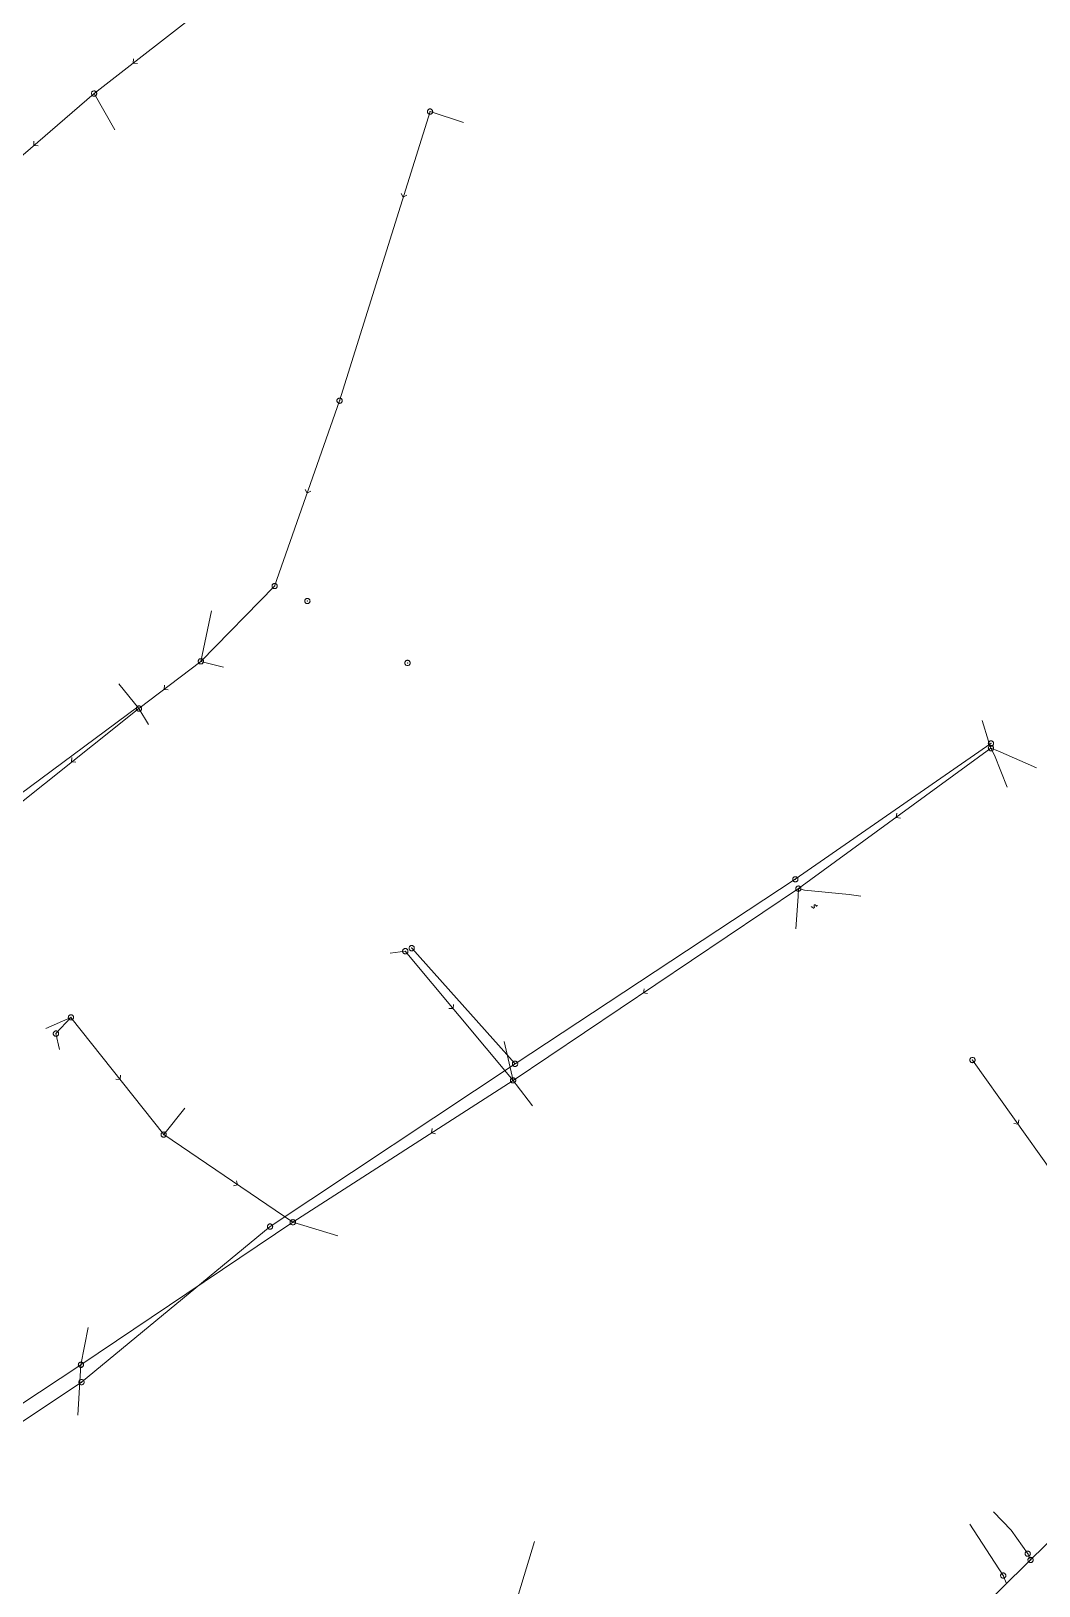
# Model space of a CAD drawing. Header units: metres. Extents: x 25504150 to 25508618, y 6694193 to 6702753.
# Drawn here: x 25505196.5 to 25505372.7, y 6698417.8 to 6698689.5 of the extents above; entities that cross this region are included whole.
import ezdxf

# ---------------------------------------------------------------- set-up
doc = ezdxf.new("R2010")
doc.units = ezdxf.units.M
for name, pattern in [('Sewer_node', [0]), ('Viemariputket', [0]), ('Viemarivarusteet', [0])]:
    doc.linetypes.add(name, pattern=pattern)
for name, color, linetype, lineweight in [('Sewer_node', 7, 'Sewer_node', 0), ('Viemariputket', 7, 'Viemariputket', 0), ('Viemarivarusteet', 7, 'Viemarivarusteet', 0)]:
    doc.layers.add(name, color=color, linetype=linetype, lineweight=lineweight)

msp = doc.modelspace()

# ---------------------------------------------------------------- linework, layer by layer
at = {"layer": 'Sewer_node', "color": 46, "linetype": 'Continuous', "true_color": 0x7f5f00, "flags": 128}
for points in [[(25505214.41, 6698684.67), (25505214.34, 6698683.93), (25505215.08, 6698683.85)], [(25505196.98, 6698670.27), (25505196.95, 6698669.52), (25505197.69, 6698669.48)], [(25505261.16, 6698661.13), (25505261.52, 6698660.48), (25505262.17, 6698660.83)], [(25505244.39, 6698609.43), (25505244.74, 6698608.77), (25505245.4, 6698609.1)], [(25505219.8, 6698575.22), (25505219.72, 6698574.48), (25505220.46, 6698574.39)], [(25505203.63, 6698562.58), (25505203.56, 6698561.83), (25505204.3, 6698561.76)], [(25505347.81, 6698552.86), (25505347.72, 6698552.11), (25505348.45, 6698552.01)], [(25505332.87, 6698536.42), (25505332.88, 6698536.44), (25505332.88, 6698536.45), (25505332.88, 6698536.46), (25505332.89, 6698536.47), (25505332.9, 6698536.48), (25505332.9, 6698536.49), (25505332.91, 6698536.49), (25505332.92, 6698536.5), (25505332.93, 6698536.5), (25505332.94, 6698536.5), (25505332.95, 6698536.51), (25505332.95, 6698536.51), (25505332.96, 6698536.51), (25505332.97, 6698536.51), (25505332.98, 6698536.51), (25505332.99, 6698536.5), (25505333, 6698536.5), (25505333.01, 6698536.5), (25505333.02, 6698536.49), (25505333.03, 6698536.49), (25505333.04, 6698536.48), (25505333.05, 6698536.47), (25505333.06, 6698536.46), (25505333.06, 6698536.45), (25505333.07, 6698536.43)], [(25505333.09, 6698536.42), (25505333.1, 6698536.39), (25505333.11, 6698536.37), (25505333.12, 6698536.36), (25505333.13, 6698536.35), (25505333.14, 6698536.33), (25505333.16, 6698536.32), (25505333.17, 6698536.31), (25505333.19, 6698536.3), (25505333.2, 6698536.29), (25505333.22, 6698536.29), (25505333.23, 6698536.28), (25505333.25, 6698536.28), (25505333.27, 6698536.28), (25505333.28, 6698536.28), (25505333.3, 6698536.28), (25505333.31, 6698536.29), (25505333.33, 6698536.29), (25505333.34, 6698536.3), (25505333.35, 6698536.31), (25505333.36, 6698536.32), (25505333.38, 6698536.33), (25505333.39, 6698536.34), (25505333.39, 6698536.35), (25505333.4, 6698536.37), (25505333.41, 6698536.38), (25505333.41, 6698536.4), (25505333.42, 6698536.42), (25505333.42, 6698536.43), (25505333.42, 6698536.45), (25505333.42, 6698536.47), (25505333.42, 6698536.49), (25505333.42, 6698536.51), (25505333.41, 6698536.52), (25505333.41, 6698536.54), (25505333.4, 6698536.56)], [(25505333.4, 6698536.56), (25505333.39, 6698536.58), (25505333.38, 6698536.59), (25505333.38, 6698536.61), (25505333.37, 6698536.63), (25505333.37, 6698536.65), (25505333.37, 6698536.67), (25505333.37, 6698536.69), (25505333.37, 6698536.7), (25505333.37, 6698536.72), (25505333.37, 6698536.74), (25505333.38, 6698536.75), (25505333.38, 6698536.77), (25505333.39, 6698536.78), (25505333.4, 6698536.8), (25505333.41, 6698536.81), (25505333.42, 6698536.82), (25505333.43, 6698536.83), (25505333.44, 6698536.83), (25505333.45, 6698536.84), (25505333.47, 6698536.84), (25505333.48, 6698536.85), (25505333.5, 6698536.85), (25505333.51, 6698536.85), (25505333.53, 6698536.85), (25505333.54, 6698536.84), (25505333.56, 6698536.84), (25505333.57, 6698536.83), (25505333.59, 6698536.82), (25505333.6, 6698536.81), (25505333.62, 6698536.8), (25505333.63, 6698536.79), (25505333.65, 6698536.78), (25505333.66, 6698536.76), (25505333.67, 6698536.75), (25505333.68, 6698536.73), (25505333.69, 6698536.71)], [(25505333.7, 6698536.7), (25505333.71, 6698536.68), (25505333.71, 6698536.67), (25505333.72, 6698536.67), (25505333.73, 6698536.66), (25505333.74, 6698536.65), (25505333.75, 6698536.64), (25505333.75, 6698536.64), (25505333.76, 6698536.63), (25505333.77, 6698536.63), (25505333.78, 6698536.63), (25505333.79, 6698536.62), (25505333.8, 6698536.62), (25505333.81, 6698536.62), (25505333.82, 6698536.62), (25505333.83, 6698536.63), (25505333.83, 6698536.63), (25505333.84, 6698536.63), (25505333.85, 6698536.64), (25505333.86, 6698536.64), (25505333.86, 6698536.65), (25505333.87, 6698536.66), (25505333.87, 6698536.67), (25505333.88, 6698536.67), (25505333.88, 6698536.68), (25505333.88, 6698536.69), (25505333.88, 6698536.7), (25505333.89, 6698536.71), (25505333.89, 6698536.72), (25505333.89, 6698536.74), (25505333.88, 6698536.76)], [(25505303.64, 6698522.19), (25505303.52, 6698521.45), (25505304.25, 6698521.32)], [(25505269.54, 6698518.75), (25505270.29, 6698518.7), (25505270.35, 6698519.44)], [(25505211.28, 6698506.39), (25505212.03, 6698506.32), (25505212.1, 6698507.06)], [(25505368.31, 6698498.62), (25505369.05, 6698498.51), (25505369.16, 6698499.25)], [(25505266.62, 6698497.73), (25505266.48, 6698497), (25505267.21, 6698496.85)], [(25505231.84, 6698487.73), (25505232.57, 6698487.89), (25505232.42, 6698488.62)]]:
    msp.add_lwpolyline(points, dxfattribs=at)
for points, elevation in [([(25505207.96, 6698678.61), (25505207.95, 6698678.68), (25505207.94, 6698678.75), (25505207.91, 6698678.82), (25505207.87, 6698678.88), (25505207.83, 6698678.94), (25505207.77, 6698678.98), (25505207.71, 6698679.02), (25505207.64, 6698679.05), (25505207.57, 6698679.06), (25505207.5, 6698679.07), (25505207.43, 6698679.06), (25505207.36, 6698679.05), (25505207.29, 6698679.02), (25505207.23, 6698678.98), (25505207.17, 6698678.94), (25505207.13, 6698678.88), (25505207.09, 6698678.82), (25505207.06, 6698678.75), (25505207.05, 6698678.68), (25505207.04, 6698678.61), (25505207.05, 6698678.54), (25505207.06, 6698678.47), (25505207.09, 6698678.4), (25505207.13, 6698678.34), (25505207.17, 6698678.28), (25505207.23, 6698678.24), (25505207.29, 6698678.2), (25505207.36, 6698678.17), (25505207.43, 6698678.16), (25505207.5, 6698678.15), (25505207.57, 6698678.16), (25505207.64, 6698678.17), (25505207.71, 6698678.2), (25505207.77, 6698678.24), (25505207.83, 6698678.28), (25505207.87, 6698678.34), (25505207.91, 6698678.4), (25505207.94, 6698678.47), (25505207.95, 6698678.54)], 43.19), ([(25505266.69, 6698675.46), (25505266.68, 6698675.53), (25505266.67, 6698675.6), (25505266.64, 6698675.67), (25505266.6, 6698675.73), (25505266.56, 6698675.79), (25505266.5, 6698675.83), (25505266.44, 6698675.87), (25505266.37, 6698675.9), (25505266.3, 6698675.91), (25505266.23, 6698675.92), (25505266.16, 6698675.91), (25505266.09, 6698675.9), (25505266.02, 6698675.87), (25505265.96, 6698675.83), (25505265.9, 6698675.79), (25505265.86, 6698675.73), (25505265.82, 6698675.67), (25505265.79, 6698675.6), (25505265.78, 6698675.53), (25505265.77, 6698675.46), (25505265.78, 6698675.39), (25505265.79, 6698675.32), (25505265.82, 6698675.25), (25505265.86, 6698675.19), (25505265.9, 6698675.13), (25505265.96, 6698675.09), (25505266.02, 6698675.05), (25505266.09, 6698675.02), (25505266.16, 6698675.01), (25505266.23, 6698675), (25505266.3, 6698675.01), (25505266.37, 6698675.02), (25505266.44, 6698675.05), (25505266.5, 6698675.09), (25505266.56, 6698675.13), (25505266.6, 6698675.19), (25505266.64, 6698675.25), (25505266.67, 6698675.32), (25505266.68, 6698675.39)], 44.49), ([(25505250.87, 6698624.93), (25505250.86, 6698625), (25505250.85, 6698625.07), (25505250.82, 6698625.14), (25505250.78, 6698625.2), (25505250.74, 6698625.26), (25505250.68, 6698625.3), (25505250.62, 6698625.34), (25505250.55, 6698625.37), (25505250.48, 6698625.38), (25505250.41, 6698625.39), (25505250.34, 6698625.38), (25505250.27, 6698625.37), (25505250.2, 6698625.34), (25505250.14, 6698625.3), (25505250.08, 6698625.26), (25505250.04, 6698625.2), (25505250, 6698625.14), (25505249.97, 6698625.07), (25505249.96, 6698625), (25505249.95, 6698624.93), (25505249.96, 6698624.86), (25505249.97, 6698624.79), (25505250, 6698624.72), (25505250.04, 6698624.66), (25505250.08, 6698624.6), (25505250.14, 6698624.56), (25505250.2, 6698624.52), (25505250.27, 6698624.49), (25505250.34, 6698624.48), (25505250.41, 6698624.47), (25505250.48, 6698624.48), (25505250.55, 6698624.49), (25505250.62, 6698624.52), (25505250.68, 6698624.56), (25505250.74, 6698624.6), (25505250.78, 6698624.66), (25505250.82, 6698624.72), (25505250.85, 6698624.79), (25505250.86, 6698624.86)], 41.67), ([(25505239.52, 6698592.55), (25505239.51, 6698592.62), (25505239.5, 6698592.69), (25505239.47, 6698592.76), (25505239.43, 6698592.82), (25505239.39, 6698592.88), (25505239.33, 6698592.92), (25505239.27, 6698592.96), (25505239.2, 6698592.99), (25505239.13, 6698593), (25505239.06, 6698593.01), (25505238.99, 6698593), (25505238.92, 6698592.99), (25505238.85, 6698592.96), (25505238.79, 6698592.92), (25505238.73, 6698592.88), (25505238.69, 6698592.82), (25505238.65, 6698592.76), (25505238.62, 6698592.69), (25505238.61, 6698592.62), (25505238.6, 6698592.55), (25505238.61, 6698592.48), (25505238.62, 6698592.41), (25505238.65, 6698592.34), (25505238.69, 6698592.28), (25505238.73, 6698592.22), (25505238.79, 6698592.18), (25505238.85, 6698592.14), (25505238.92, 6698592.11), (25505238.99, 6698592.1), (25505239.06, 6698592.09), (25505239.13, 6698592.1), (25505239.2, 6698592.11), (25505239.27, 6698592.14), (25505239.33, 6698592.18), (25505239.39, 6698592.22), (25505239.43, 6698592.28), (25505239.47, 6698592.34), (25505239.5, 6698592.41), (25505239.51, 6698592.48)], 40.81), ([(25505226.62, 6698579.39), (25505226.61, 6698579.46), (25505226.6, 6698579.53), (25505226.57, 6698579.6), (25505226.53, 6698579.66), (25505226.49, 6698579.72), (25505226.43, 6698579.76), (25505226.37, 6698579.8), (25505226.3, 6698579.83), (25505226.23, 6698579.84), (25505226.16, 6698579.85), (25505226.09, 6698579.84), (25505226.02, 6698579.83), (25505225.95, 6698579.8), (25505225.89, 6698579.76), (25505225.83, 6698579.72), (25505225.79, 6698579.66), (25505225.75, 6698579.6), (25505225.72, 6698579.53), (25505225.71, 6698579.46), (25505225.7, 6698579.39), (25505225.71, 6698579.32), (25505225.72, 6698579.25), (25505225.75, 6698579.18), (25505225.79, 6698579.12), (25505225.83, 6698579.06), (25505225.89, 6698579.02), (25505225.95, 6698578.98), (25505226.02, 6698578.95), (25505226.09, 6698578.94), (25505226.16, 6698578.93), (25505226.23, 6698578.94), (25505226.3, 6698578.95), (25505226.37, 6698578.98), (25505226.43, 6698579.02), (25505226.49, 6698579.06), (25505226.53, 6698579.12), (25505226.57, 6698579.18), (25505226.6, 6698579.25), (25505226.61, 6698579.32)], 40.4), ([(25505215.8, 6698571.14), (25505215.79, 6698571.21), (25505215.78, 6698571.28), (25505215.75, 6698571.35), (25505215.71, 6698571.41), (25505215.67, 6698571.47), (25505215.61, 6698571.51), (25505215.55, 6698571.55), (25505215.48, 6698571.58), (25505215.41, 6698571.59), (25505215.34, 6698571.6), (25505215.27, 6698571.59), (25505215.2, 6698571.58), (25505215.13, 6698571.55), (25505215.07, 6698571.51), (25505215.01, 6698571.47), (25505214.97, 6698571.41), (25505214.93, 6698571.35), (25505214.9, 6698571.28), (25505214.89, 6698571.21), (25505214.88, 6698571.14), (25505214.89, 6698571.07), (25505214.9, 6698571), (25505214.93, 6698570.93), (25505214.97, 6698570.87), (25505215.01, 6698570.81), (25505215.07, 6698570.77), (25505215.13, 6698570.73), (25505215.2, 6698570.7), (25505215.27, 6698570.69), (25505215.34, 6698570.68), (25505215.41, 6698570.69), (25505215.48, 6698570.7), (25505215.55, 6698570.73), (25505215.61, 6698570.77), (25505215.67, 6698570.81), (25505215.71, 6698570.87), (25505215.75, 6698570.93), (25505215.78, 6698571), (25505215.79, 6698571.07)], 40.15), ([(25505364.75, 6698564.21), (25505364.74, 6698564.28), (25505364.73, 6698564.35), (25505364.7, 6698564.42), (25505364.66, 6698564.48), (25505364.62, 6698564.54), (25505364.56, 6698564.58), (25505364.5, 6698564.62), (25505364.43, 6698564.65), (25505364.36, 6698564.66), (25505364.29, 6698564.67), (25505364.22, 6698564.66), (25505364.15, 6698564.65), (25505364.08, 6698564.62), (25505364.02, 6698564.58), (25505363.96, 6698564.54), (25505363.92, 6698564.48), (25505363.88, 6698564.42), (25505363.85, 6698564.35), (25505363.84, 6698564.28), (25505363.83, 6698564.21), (25505363.84, 6698564.14), (25505363.85, 6698564.07), (25505363.88, 6698564), (25505363.92, 6698563.94), (25505363.96, 6698563.88), (25505364.02, 6698563.84), (25505364.08, 6698563.8), (25505364.15, 6698563.77), (25505364.22, 6698563.76), (25505364.29, 6698563.75), (25505364.36, 6698563.76), (25505364.43, 6698563.77), (25505364.5, 6698563.8), (25505364.56, 6698563.84), (25505364.62, 6698563.88), (25505364.66, 6698563.94), (25505364.7, 6698564), (25505364.73, 6698564.07), (25505364.74, 6698564.14)], 43.05), ([(25505331.08, 6698539.68), (25505331.07, 6698539.75), (25505331.06, 6698539.82), (25505331.03, 6698539.89), (25505330.99, 6698539.95), (25505330.95, 6698540.01), (25505330.89, 6698540.05), (25505330.83, 6698540.09), (25505330.76, 6698540.12), (25505330.69, 6698540.13), (25505330.62, 6698540.14), (25505330.55, 6698540.13), (25505330.48, 6698540.12), (25505330.41, 6698540.09), (25505330.35, 6698540.05), (25505330.29, 6698540.01), (25505330.25, 6698539.95), (25505330.21, 6698539.89), (25505330.18, 6698539.82), (25505330.17, 6698539.75), (25505330.16, 6698539.68), (25505330.17, 6698539.61), (25505330.18, 6698539.54), (25505330.21, 6698539.47), (25505330.25, 6698539.41), (25505330.29, 6698539.35), (25505330.35, 6698539.31), (25505330.41, 6698539.27), (25505330.48, 6698539.24), (25505330.55, 6698539.23), (25505330.62, 6698539.22), (25505330.69, 6698539.23), (25505330.76, 6698539.24), (25505330.83, 6698539.27), (25505330.89, 6698539.31), (25505330.95, 6698539.35), (25505330.99, 6698539.41), (25505331.03, 6698539.47), (25505331.06, 6698539.54), (25505331.07, 6698539.61)], 41.75), ([(25505262.37, 6698528.74), (25505262.36, 6698528.81), (25505262.35, 6698528.89), (25505262.32, 6698528.95), (25505262.28, 6698529.02), (25505262.23, 6698529.07), (25505262.18, 6698529.12), (25505262.11, 6698529.16), (25505262.05, 6698529.19), (25505261.97, 6698529.2), (25505261.9, 6698529.21), (25505261.83, 6698529.2), (25505261.75, 6698529.19), (25505261.69, 6698529.16), (25505261.62, 6698529.12), (25505261.57, 6698529.07), (25505261.52, 6698529.02), (25505261.48, 6698528.95), (25505261.45, 6698528.89), (25505261.44, 6698528.81), (25505261.43, 6698528.74), (25505261.44, 6698528.67), (25505261.45, 6698528.59), (25505261.48, 6698528.53), (25505261.52, 6698528.46), (25505261.57, 6698528.41), (25505261.62, 6698528.36), (25505261.69, 6698528.32), (25505261.75, 6698528.29), (25505261.83, 6698528.28), (25505261.9, 6698528.27), (25505261.97, 6698528.28), (25505262.05, 6698528.29), (25505262.11, 6698528.32), (25505262.18, 6698528.36), (25505262.23, 6698528.41), (25505262.28, 6698528.46), (25505262.32, 6698528.53), (25505262.35, 6698528.59), (25505262.36, 6698528.67)], 39.79), ([(25505203.91, 6698517.18), (25505203.9, 6698517.25), (25505203.89, 6698517.32), (25505203.86, 6698517.39), (25505203.82, 6698517.45), (25505203.78, 6698517.51), (25505203.72, 6698517.55), (25505203.66, 6698517.59), (25505203.59, 6698517.62), (25505203.52, 6698517.63), (25505203.45, 6698517.64), (25505203.38, 6698517.63), (25505203.31, 6698517.62), (25505203.24, 6698517.59), (25505203.18, 6698517.55), (25505203.12, 6698517.51), (25505203.08, 6698517.45), (25505203.04, 6698517.39), (25505203.01, 6698517.32), (25505203, 6698517.25), (25505202.99, 6698517.18), (25505203, 6698517.11), (25505203.01, 6698517.04), (25505203.04, 6698516.97), (25505203.08, 6698516.91), (25505203.12, 6698516.85), (25505203.18, 6698516.81), (25505203.24, 6698516.77), (25505203.31, 6698516.74), (25505203.38, 6698516.73), (25505203.45, 6698516.72), (25505203.52, 6698516.73), (25505203.59, 6698516.74), (25505203.66, 6698516.77), (25505203.72, 6698516.81), (25505203.78, 6698516.85), (25505203.82, 6698516.91), (25505203.86, 6698516.97), (25505203.89, 6698517.04), (25505203.9, 6698517.11)], 39.89), ([(25505201.3, 6698514.34), (25505201.29, 6698514.41), (25505201.28, 6698514.49), (25505201.25, 6698514.55), (25505201.21, 6698514.62), (25505201.16, 6698514.67), (25505201.11, 6698514.72), (25505201.04, 6698514.76), (25505200.98, 6698514.79), (25505200.9, 6698514.8), (25505200.83, 6698514.81), (25505200.76, 6698514.8), (25505200.68, 6698514.79), (25505200.62, 6698514.76), (25505200.55, 6698514.72), (25505200.5, 6698514.67), (25505200.45, 6698514.62), (25505200.41, 6698514.55), (25505200.38, 6698514.49), (25505200.37, 6698514.41), (25505200.36, 6698514.34), (25505200.37, 6698514.27), (25505200.38, 6698514.19), (25505200.41, 6698514.13), (25505200.45, 6698514.06), (25505200.5, 6698514.01), (25505200.55, 6698513.96), (25505200.62, 6698513.92), (25505200.68, 6698513.89), (25505200.76, 6698513.88), (25505200.83, 6698513.87), (25505200.9, 6698513.88), (25505200.98, 6698513.89), (25505201.04, 6698513.92), (25505201.11, 6698513.96), (25505201.16, 6698514.01), (25505201.21, 6698514.06), (25505201.25, 6698514.13), (25505201.28, 6698514.19), (25505201.29, 6698514.27)], 39.95), ([(25505361.52, 6698509.72), (25505361.51, 6698509.79), (25505361.5, 6698509.86), (25505361.47, 6698509.93), (25505361.43, 6698509.99), (25505361.39, 6698510.05), (25505361.33, 6698510.09), (25505361.27, 6698510.13), (25505361.2, 6698510.16), (25505361.13, 6698510.17), (25505361.06, 6698510.18), (25505360.99, 6698510.17), (25505360.92, 6698510.16), (25505360.85, 6698510.13), (25505360.79, 6698510.09), (25505360.73, 6698510.05), (25505360.69, 6698509.99), (25505360.65, 6698509.93), (25505360.62, 6698509.86), (25505360.61, 6698509.79), (25505360.6, 6698509.72), (25505360.61, 6698509.65), (25505360.62, 6698509.58), (25505360.65, 6698509.51), (25505360.69, 6698509.45), (25505360.73, 6698509.39), (25505360.79, 6698509.35), (25505360.85, 6698509.31), (25505360.92, 6698509.28), (25505360.99, 6698509.27), (25505361.06, 6698509.26), (25505361.13, 6698509.27), (25505361.2, 6698509.28), (25505361.27, 6698509.31), (25505361.33, 6698509.35), (25505361.39, 6698509.39), (25505361.43, 6698509.45), (25505361.47, 6698509.51), (25505361.5, 6698509.58), (25505361.51, 6698509.65)], 41.62), ([(25505281.21, 6698506.17), (25505281.2, 6698506.24), (25505281.19, 6698506.31), (25505281.16, 6698506.38), (25505281.12, 6698506.44), (25505281.08, 6698506.5), (25505281.02, 6698506.54), (25505280.96, 6698506.58), (25505280.89, 6698506.61), (25505280.82, 6698506.62), (25505280.75, 6698506.63), (25505280.68, 6698506.62), (25505280.61, 6698506.61), (25505280.54, 6698506.58), (25505280.48, 6698506.54), (25505280.42, 6698506.5), (25505280.38, 6698506.44), (25505280.34, 6698506.38), (25505280.31, 6698506.31), (25505280.3, 6698506.24), (25505280.29, 6698506.17), (25505280.3, 6698506.1), (25505280.31, 6698506.03), (25505280.34, 6698505.96), (25505280.38, 6698505.9), (25505280.42, 6698505.84), (25505280.48, 6698505.8), (25505280.54, 6698505.76), (25505280.61, 6698505.73), (25505280.68, 6698505.72), (25505280.75, 6698505.71), (25505280.82, 6698505.72), (25505280.89, 6698505.73), (25505280.96, 6698505.76), (25505281.02, 6698505.8), (25505281.08, 6698505.84), (25505281.12, 6698505.9), (25505281.16, 6698505.96), (25505281.19, 6698506.03), (25505281.2, 6698506.1)], 40.03), ([(25505220.12, 6698496.69), (25505220.11, 6698496.76), (25505220.1, 6698496.83), (25505220.07, 6698496.9), (25505220.03, 6698496.96), (25505219.99, 6698497.02), (25505219.93, 6698497.06), (25505219.87, 6698497.1), (25505219.8, 6698497.13), (25505219.73, 6698497.14), (25505219.66, 6698497.15), (25505219.59, 6698497.14), (25505219.52, 6698497.13), (25505219.45, 6698497.1), (25505219.39, 6698497.06), (25505219.33, 6698497.02), (25505219.29, 6698496.96), (25505219.25, 6698496.9), (25505219.22, 6698496.83), (25505219.21, 6698496.76), (25505219.2, 6698496.69), (25505219.21, 6698496.62), (25505219.22, 6698496.55), (25505219.25, 6698496.48), (25505219.29, 6698496.42), (25505219.33, 6698496.36), (25505219.39, 6698496.32), (25505219.45, 6698496.28), (25505219.52, 6698496.25), (25505219.59, 6698496.24), (25505219.66, 6698496.23), (25505219.73, 6698496.24), (25505219.8, 6698496.25), (25505219.87, 6698496.28), (25505219.93, 6698496.32), (25505219.99, 6698496.36), (25505220.03, 6698496.42), (25505220.07, 6698496.48), (25505220.1, 6698496.55), (25505220.11, 6698496.62)], 39.76), ([(25505242.7, 6698481.37), (25505242.69, 6698481.44), (25505242.68, 6698481.51), (25505242.65, 6698481.58), (25505242.61, 6698481.64), (25505242.57, 6698481.7), (25505242.51, 6698481.74), (25505242.45, 6698481.78), (25505242.38, 6698481.81), (25505242.31, 6698481.82), (25505242.24, 6698481.83), (25505242.17, 6698481.82), (25505242.1, 6698481.81), (25505242.03, 6698481.78), (25505241.97, 6698481.74), (25505241.91, 6698481.7), (25505241.87, 6698481.64), (25505241.83, 6698481.58), (25505241.8, 6698481.51), (25505241.79, 6698481.44), (25505241.78, 6698481.37), (25505241.79, 6698481.3), (25505241.8, 6698481.23), (25505241.83, 6698481.16), (25505241.87, 6698481.1), (25505241.91, 6698481.04), (25505241.97, 6698481), (25505242.03, 6698480.96), (25505242.1, 6698480.93), (25505242.17, 6698480.92), (25505242.24, 6698480.91), (25505242.31, 6698480.92), (25505242.38, 6698480.93), (25505242.45, 6698480.96), (25505242.51, 6698481), (25505242.57, 6698481.04), (25505242.61, 6698481.1), (25505242.65, 6698481.16), (25505242.68, 6698481.23), (25505242.69, 6698481.3)], 39.69), ([(25505205.66, 6698456.47), (25505205.65, 6698456.54), (25505205.64, 6698456.61), (25505205.61, 6698456.68), (25505205.57, 6698456.74), (25505205.53, 6698456.8), (25505205.47, 6698456.84), (25505205.41, 6698456.88), (25505205.34, 6698456.91), (25505205.27, 6698456.92), (25505205.2, 6698456.93), (25505205.13, 6698456.92), (25505205.06, 6698456.91), (25505204.99, 6698456.88), (25505204.93, 6698456.84), (25505204.87, 6698456.8), (25505204.83, 6698456.74), (25505204.79, 6698456.68), (25505204.76, 6698456.61), (25505204.75, 6698456.54), (25505204.74, 6698456.47), (25505204.75, 6698456.4), (25505204.76, 6698456.33), (25505204.79, 6698456.26), (25505204.83, 6698456.2), (25505204.87, 6698456.14), (25505204.93, 6698456.1), (25505204.99, 6698456.06), (25505205.06, 6698456.03), (25505205.13, 6698456.02), (25505205.2, 6698456.01), (25505205.27, 6698456.02), (25505205.34, 6698456.03), (25505205.41, 6698456.06), (25505205.47, 6698456.1), (25505205.53, 6698456.14), (25505205.57, 6698456.2), (25505205.61, 6698456.26), (25505205.64, 6698456.33), (25505205.65, 6698456.4)], 39.68), ([(25505371.18, 6698423.46), (25505371.17, 6698423.53), (25505371.16, 6698423.6), (25505371.13, 6698423.67), (25505371.09, 6698423.73), (25505371.05, 6698423.79), (25505370.99, 6698423.83), (25505370.93, 6698423.87), (25505370.86, 6698423.9), (25505370.79, 6698423.91), (25505370.72, 6698423.92), (25505370.65, 6698423.91), (25505370.58, 6698423.9), (25505370.51, 6698423.87), (25505370.45, 6698423.83), (25505370.39, 6698423.79), (25505370.35, 6698423.73), (25505370.31, 6698423.67), (25505370.28, 6698423.6), (25505370.27, 6698423.53), (25505370.26, 6698423.46), (25505370.27, 6698423.39), (25505370.28, 6698423.32), (25505370.31, 6698423.25), (25505370.35, 6698423.19), (25505370.39, 6698423.13), (25505370.45, 6698423.09), (25505370.51, 6698423.05), (25505370.58, 6698423.02), (25505370.65, 6698423.01), (25505370.72, 6698423), (25505370.79, 6698423.01), (25505370.86, 6698423.02), (25505370.93, 6698423.05), (25505370.99, 6698423.09), (25505371.05, 6698423.13), (25505371.09, 6698423.19), (25505371.13, 6698423.25), (25505371.16, 6698423.32), (25505371.17, 6698423.39)], 39.47), ([(25505371.67, 6698422.37), (25505371.66, 6698422.44), (25505371.65, 6698422.51), (25505371.62, 6698422.58), (25505371.58, 6698422.64), (25505371.54, 6698422.7), (25505371.48, 6698422.74), (25505371.42, 6698422.78), (25505371.35, 6698422.81), (25505371.28, 6698422.82), (25505371.21, 6698422.83), (25505371.14, 6698422.82), (25505371.07, 6698422.81), (25505371, 6698422.78), (25505370.94, 6698422.74), (25505370.88, 6698422.7), (25505370.84, 6698422.64), (25505370.8, 6698422.58), (25505370.77, 6698422.51), (25505370.76, 6698422.44), (25505370.75, 6698422.37), (25505370.76, 6698422.3), (25505370.77, 6698422.23), (25505370.8, 6698422.16), (25505370.84, 6698422.1), (25505370.88, 6698422.04), (25505370.94, 6698422), (25505371, 6698421.96), (25505371.07, 6698421.93), (25505371.14, 6698421.92), (25505371.21, 6698421.91), (25505371.28, 6698421.92), (25505371.35, 6698421.93), (25505371.42, 6698421.96), (25505371.48, 6698422), (25505371.54, 6698422.04), (25505371.58, 6698422.1), (25505371.62, 6698422.16), (25505371.65, 6698422.23), (25505371.66, 6698422.3)], 37.7)]:
    msp.add_lwpolyline(points, close=True, dxfattribs=dict(at, elevation=elevation))
for points in [[(25505245.25, 6698589.93), (25505245.24, 6698590), (25505245.23, 6698590.07), (25505245.2, 6698590.14), (25505245.16, 6698590.2), (25505245.12, 6698590.26), (25505245.06, 6698590.3), (25505245, 6698590.34), (25505244.93, 6698590.37), (25505244.86, 6698590.38), (25505244.79, 6698590.39), (25505244.72, 6698590.38), (25505244.65, 6698590.37), (25505244.58, 6698590.34), (25505244.52, 6698590.3), (25505244.46, 6698590.26), (25505244.42, 6698590.2), (25505244.38, 6698590.14), (25505244.35, 6698590.07), (25505244.34, 6698590), (25505244.33, 6698589.93), (25505244.34, 6698589.86), (25505244.35, 6698589.79), (25505244.38, 6698589.72), (25505244.42, 6698589.66), (25505244.46, 6698589.6), (25505244.52, 6698589.56), (25505244.58, 6698589.52), (25505244.65, 6698589.49), (25505244.72, 6698589.48), (25505244.79, 6698589.47), (25505244.86, 6698589.48), (25505244.93, 6698589.49), (25505245, 6698589.52), (25505245.06, 6698589.56), (25505245.12, 6698589.6), (25505245.16, 6698589.66), (25505245.2, 6698589.72), (25505245.23, 6698589.79), (25505245.24, 6698589.86)], [(25505262.75, 6698579.12), (25505262.74, 6698579.19), (25505262.73, 6698579.26), (25505262.7, 6698579.33), (25505262.66, 6698579.39), (25505262.62, 6698579.45), (25505262.56, 6698579.49), (25505262.5, 6698579.53), (25505262.43, 6698579.56), (25505262.36, 6698579.57), (25505262.29, 6698579.58), (25505262.22, 6698579.57), (25505262.15, 6698579.56), (25505262.08, 6698579.53), (25505262.02, 6698579.49), (25505261.96, 6698579.45), (25505261.92, 6698579.39), (25505261.88, 6698579.33), (25505261.85, 6698579.26), (25505261.84, 6698579.19), (25505261.83, 6698579.12), (25505261.84, 6698579.05), (25505261.85, 6698578.98), (25505261.88, 6698578.91), (25505261.92, 6698578.85), (25505261.96, 6698578.79), (25505262.02, 6698578.75), (25505262.08, 6698578.71), (25505262.15, 6698578.68), (25505262.22, 6698578.67), (25505262.29, 6698578.66), (25505262.36, 6698578.67), (25505262.43, 6698578.68), (25505262.5, 6698578.71), (25505262.56, 6698578.75), (25505262.62, 6698578.79), (25505262.66, 6698578.85), (25505262.7, 6698578.91), (25505262.73, 6698578.98), (25505262.74, 6698579.05)], [(25505366.89, 6698419.64), (25505366.88, 6698419.71), (25505366.87, 6698419.78), (25505366.84, 6698419.85), (25505366.8, 6698419.91), (25505366.76, 6698419.97), (25505366.7, 6698420.01), (25505366.64, 6698420.05), (25505366.57, 6698420.08), (25505366.5, 6698420.09), (25505366.43, 6698420.1), (25505366.36, 6698420.09), (25505366.29, 6698420.08), (25505366.22, 6698420.05), (25505366.16, 6698420.01), (25505366.1, 6698419.97), (25505366.06, 6698419.91), (25505366.02, 6698419.85), (25505365.99, 6698419.78), (25505365.98, 6698419.71), (25505365.97, 6698419.64), (25505365.98, 6698419.57), (25505365.99, 6698419.5), (25505366.02, 6698419.43), (25505366.06, 6698419.37), (25505366.1, 6698419.31), (25505366.16, 6698419.27), (25505366.22, 6698419.23), (25505366.29, 6698419.2), (25505366.36, 6698419.19), (25505366.43, 6698419.18), (25505366.5, 6698419.19), (25505366.57, 6698419.2), (25505366.64, 6698419.23), (25505366.7, 6698419.27), (25505366.76, 6698419.31), (25505366.8, 6698419.37), (25505366.84, 6698419.43), (25505366.87, 6698419.5), (25505366.88, 6698419.57)]]:
    msp.add_lwpolyline(points, close=True, dxfattribs=at)
at = {"layer": 'Sewer_node', "color": 252, "linetype": 'Continuous', "lineweight": 9, "true_color": 0x848484, "flags": 128}
for points, elevation in [([(25505364.75, 6698565.04), (25505364.74, 6698565.11), (25505364.73, 6698565.18), (25505364.7, 6698565.25), (25505364.66, 6698565.31), (25505364.62, 6698565.37), (25505364.56, 6698565.41), (25505364.5, 6698565.45), (25505364.43, 6698565.48), (25505364.36, 6698565.49), (25505364.29, 6698565.5), (25505364.22, 6698565.49), (25505364.15, 6698565.48), (25505364.08, 6698565.45), (25505364.02, 6698565.41), (25505363.96, 6698565.37), (25505363.92, 6698565.31), (25505363.88, 6698565.25), (25505363.85, 6698565.18), (25505363.84, 6698565.11), (25505363.83, 6698565.04), (25505363.84, 6698564.97), (25505363.85, 6698564.9), (25505363.88, 6698564.83), (25505363.92, 6698564.77), (25505363.96, 6698564.71), (25505364.02, 6698564.67), (25505364.08, 6698564.63), (25505364.15, 6698564.6), (25505364.22, 6698564.59), (25505364.29, 6698564.58), (25505364.36, 6698564.59), (25505364.43, 6698564.6), (25505364.5, 6698564.63), (25505364.56, 6698564.67), (25505364.62, 6698564.71), (25505364.66, 6698564.77), (25505364.7, 6698564.83), (25505364.73, 6698564.9), (25505364.74, 6698564.97)], 42.66), ([(25505330.55, 6698541.3), (25505330.54, 6698541.37), (25505330.53, 6698541.44), (25505330.5, 6698541.51), (25505330.46, 6698541.57), (25505330.42, 6698541.63), (25505330.36, 6698541.67), (25505330.3, 6698541.71), (25505330.23, 6698541.74), (25505330.16, 6698541.75), (25505330.09, 6698541.76), (25505330.02, 6698541.75), (25505329.95, 6698541.74), (25505329.88, 6698541.71), (25505329.82, 6698541.67), (25505329.76, 6698541.63), (25505329.72, 6698541.57), (25505329.68, 6698541.51), (25505329.65, 6698541.44), (25505329.64, 6698541.37), (25505329.63, 6698541.3), (25505329.64, 6698541.23), (25505329.65, 6698541.16), (25505329.68, 6698541.09), (25505329.72, 6698541.03), (25505329.76, 6698540.97), (25505329.82, 6698540.93), (25505329.88, 6698540.89), (25505329.95, 6698540.86), (25505330.02, 6698540.85), (25505330.09, 6698540.84), (25505330.16, 6698540.85), (25505330.23, 6698540.86), (25505330.3, 6698540.89), (25505330.36, 6698540.93), (25505330.42, 6698540.97), (25505330.46, 6698541.03), (25505330.5, 6698541.09), (25505330.53, 6698541.16), (25505330.54, 6698541.23)], 41.77), ([(25505263.48, 6698529.27), (25505263.47, 6698529.34), (25505263.46, 6698529.41), (25505263.43, 6698529.48), (25505263.39, 6698529.54), (25505263.35, 6698529.6), (25505263.29, 6698529.64), (25505263.23, 6698529.68), (25505263.16, 6698529.71), (25505263.09, 6698529.72), (25505263.02, 6698529.73), (25505262.95, 6698529.72), (25505262.88, 6698529.71), (25505262.81, 6698529.68), (25505262.75, 6698529.64), (25505262.69, 6698529.6), (25505262.65, 6698529.54), (25505262.61, 6698529.48), (25505262.58, 6698529.41), (25505262.57, 6698529.34), (25505262.56, 6698529.27), (25505262.57, 6698529.2), (25505262.58, 6698529.13), (25505262.61, 6698529.06), (25505262.65, 6698529), (25505262.69, 6698528.94), (25505262.75, 6698528.9), (25505262.81, 6698528.86), (25505262.88, 6698528.83), (25505262.95, 6698528.82), (25505263.02, 6698528.81), (25505263.09, 6698528.82), (25505263.16, 6698528.83), (25505263.23, 6698528.86), (25505263.29, 6698528.9), (25505263.35, 6698528.94), (25505263.39, 6698529), (25505263.43, 6698529.06), (25505263.46, 6698529.13), (25505263.47, 6698529.2)], 39.84), ([(25505281.56, 6698509.06), (25505281.55, 6698509.13), (25505281.54, 6698509.21), (25505281.51, 6698509.27), (25505281.47, 6698509.34), (25505281.42, 6698509.39), (25505281.37, 6698509.44), (25505281.3, 6698509.48), (25505281.24, 6698509.51), (25505281.16, 6698509.52), (25505281.09, 6698509.53), (25505281.02, 6698509.52), (25505280.94, 6698509.51), (25505280.88, 6698509.48), (25505280.81, 6698509.44), (25505280.76, 6698509.39), (25505280.71, 6698509.34), (25505280.67, 6698509.27), (25505280.64, 6698509.21), (25505280.63, 6698509.13), (25505280.62, 6698509.06), (25505280.63, 6698508.99), (25505280.64, 6698508.91), (25505280.67, 6698508.85), (25505280.71, 6698508.78), (25505280.76, 6698508.73), (25505280.81, 6698508.68), (25505280.88, 6698508.64), (25505280.94, 6698508.61), (25505281.02, 6698508.6), (25505281.09, 6698508.59), (25505281.16, 6698508.6), (25505281.24, 6698508.61), (25505281.3, 6698508.64), (25505281.37, 6698508.68), (25505281.42, 6698508.73), (25505281.47, 6698508.78), (25505281.51, 6698508.85), (25505281.54, 6698508.91), (25505281.55, 6698508.99)], 39.95), ([(25505238.72, 6698480.62), (25505238.71, 6698480.69), (25505238.7, 6698480.76), (25505238.67, 6698480.83), (25505238.63, 6698480.89), (25505238.59, 6698480.95), (25505238.53, 6698480.99), (25505238.47, 6698481.03), (25505238.4, 6698481.06), (25505238.33, 6698481.07), (25505238.26, 6698481.08), (25505238.19, 6698481.07), (25505238.12, 6698481.06), (25505238.05, 6698481.03), (25505237.99, 6698480.99), (25505237.93, 6698480.95), (25505237.89, 6698480.89), (25505237.85, 6698480.83), (25505237.82, 6698480.76), (25505237.81, 6698480.69), (25505237.8, 6698480.62), (25505237.81, 6698480.55), (25505237.82, 6698480.48), (25505237.85, 6698480.41), (25505237.89, 6698480.35), (25505237.93, 6698480.29), (25505237.99, 6698480.25), (25505238.05, 6698480.21), (25505238.12, 6698480.18), (25505238.19, 6698480.17), (25505238.26, 6698480.16), (25505238.33, 6698480.17), (25505238.4, 6698480.18), (25505238.47, 6698480.21), (25505238.53, 6698480.25), (25505238.59, 6698480.29), (25505238.63, 6698480.35), (25505238.67, 6698480.41), (25505238.7, 6698480.48), (25505238.71, 6698480.55)], 39.95), ([(25505205.76, 6698453.43), (25505205.75, 6698453.5), (25505205.74, 6698453.57), (25505205.71, 6698453.64), (25505205.67, 6698453.7), (25505205.63, 6698453.76), (25505205.57, 6698453.8), (25505205.51, 6698453.84), (25505205.44, 6698453.87), (25505205.37, 6698453.88), (25505205.3, 6698453.89), (25505205.23, 6698453.88), (25505205.16, 6698453.87), (25505205.09, 6698453.84), (25505205.03, 6698453.8), (25505204.97, 6698453.76), (25505204.93, 6698453.7), (25505204.89, 6698453.64), (25505204.86, 6698453.57), (25505204.85, 6698453.5), (25505204.84, 6698453.43), (25505204.85, 6698453.36), (25505204.86, 6698453.29), (25505204.89, 6698453.22), (25505204.93, 6698453.16), (25505204.97, 6698453.1), (25505205.03, 6698453.06), (25505205.09, 6698453.02), (25505205.16, 6698452.99), (25505205.23, 6698452.98), (25505205.3, 6698452.97), (25505205.37, 6698452.98), (25505205.44, 6698452.99), (25505205.51, 6698453.02), (25505205.57, 6698453.06), (25505205.63, 6698453.1), (25505205.67, 6698453.16), (25505205.71, 6698453.22), (25505205.74, 6698453.29), (25505205.75, 6698453.36)], 39.72)]:
    msp.add_lwpolyline(points, close=True, dxfattribs=dict(at, elevation=elevation))
at = {"layer": 'Viemariputket', "color": 1, "linetype": 'Continuous', "lineweight": 15}
for p, q in [((25505207.5, 6698678.61), (25505227.65, 6698694.26)), ((25505191.25, 6698664.6, 40.15), (25505207.5, 6698678.61, 40.95)), ((25505207.5, 6698678.61, 41.2), (25505211.13, 6698672.28, 41.27)), ((25505266.23, 6698675.46), (25505250.41, 6698624.93)), ((25505266.23, 6698675.46), (25505272.08, 6698673.54)), ((25505239.06, 6698592.55), (25505250.41, 6698624.93)), ((25505239.06, 6698592.55, 38.76), (25505226.16, 6698579.39, 38.74)), ((25505226.16, 6698579.39, 38.79), (25505228.04, 6698588.19)), ((25505226.16, 6698579.39, 38.7), (25505215.34, 6698571.14, 38.56)), ((25505226.16, 6698579.39, 38.75), (25505230.1, 6698578.35, 38.76)), ((25505215.34, 6698571.14), (25505211.85, 6698575.46)), ((25505215.34, 6698571.14), (25505183.09, 6698545.48)), ((25505215.34, 6698571.14), (25505217.03, 6698568.35)), ((25505364.29, 6698564.21), (25505330.62, 6698539.68, 39.33)), ((25505330.62, 6698539.68, 39.33), (25505280.75, 6698506.17, 37.75)), ((25505261.9, 6698528.74, 38.25), (25505259.24, 6698528.38)), ((25505280.75, 6698506.17, 37.8), (25505261.9, 6698528.74, 38.19)), ((25505203.45, 6698517.18), (25505199.03, 6698515.23)), ((25505203.45, 6698517.18, 37.98), (25505200.83, 6698514.34, 38.04)), ((25505203.45, 6698517.18), (25505219.66, 6698496.69)), ((25505200.83, 6698514.34, 37.06), (25505201.44, 6698511.57)), ((25505280.75, 6698506.17, 37.8), (25505279.21, 6698512.95, 37.78)), ((25505375.18, 6698489.87), (25505361.06, 6698509.72)), ((25505242.24, 6698481.37, 37.55), (25505280.75, 6698506.17, 37.76)), ((25505219.66, 6698496.69), (25505223.36, 6698501.32)), ((25505219.66, 6698496.69), (25505242.24, 6698481.37)), ((25505242.24, 6698481.37), (25505205.2, 6698456.47)), ((25505242.24, 6698481.37), (25505250.08, 6698478.99)), ((25505205.2, 6698456.47), (25505206.47, 6698462.97)), ((25505205.2, 6698456.47), (25505154.06, 6698422.71)), ((25505205.2, 6698456.47), (25505204.64, 6698447.69)), ((25505402.16, 6698452.79), (25505371.21, 6698422.37)), ((25505366.43, 6698419.62), (25505360.61, 6698428.62)), ((25505281.7, 6698416.36), (25505284.5, 6698425.59)), ((25505371.21, 6698422.37), (25505358.78, 6698410.16)), ((25505371.21, 6698422.37), (25505370.78, 6698423.38)), ((25505366.96, 6698418.36), (25505366.43, 6698419.62))]:
    msp.add_line(p, q, dxfattribs=at)
at = {"layer": 'Viemariputket', "color": 251, "linetype": 'Continuous', "lineweight": 15, "true_color": 0x595959}
for p, q in [((25505181.65, 6698546.63), (25505215.17, 6698571.45)), ((25505330.09, 6698541.3), (25505364.29, 6698565.04)), ((25505281.09, 6698509.06), (25505330.09, 6698541.3)), ((25505281.09, 6698509.06), (25505263.02, 6698529.27)), ((25505238.26, 6698480.62), (25505281.09, 6698509.06)), ((25505205.3, 6698453.43), (25505238.26, 6698480.62)), ((25505155.51, 6698420.31), (25505205.3, 6698453.43))]:
    msp.add_line(p, q, dxfattribs=at)
at = {"layer": 'Viemariputket', "color": 1, "linetype": 'Continuous', "lineweight": 15, "flags": 128}
for points in [[(25505364.29, 6698564.21), (25505363.86, 6698565.44), (25505362.77, 6698569.08)], [(25505364.29, 6698564.21), (25505364.93, 6698563), (25505367.11, 6698557.39)], [(25505364.29, 6698564.21), (25505365.52, 6698563.73), (25505372.23, 6698560.81)], [(25505370.78, 6698423.38), (25505367.84, 6698427.59), (25505364.73, 6698430.76)]]:
    msp.add_lwpolyline(points, dxfattribs=at)
at = {"layer": 'Viemariputket', "color": 1, "linetype": 'Continuous', "lineweight": 15}
for points in [[(25505330.62, 6698539.68, 39.52), (25505330.59, 6698538.31, 0), (25505330.2, 6698532.66, 0), (25505330.2, 6698532.66, 39.63)], [(25505330.62, 6698539.68, 39.37), (25505331.68, 6698539.42, 0), (25505339.49, 6698538.62, 0), (25505341.54, 6698538.35, 39.49)], [(25505280.75, 6698506.17, 37.93), (25505281.31, 6698505.47, 0), (25505284.12, 6698501.71, 37.93)]]:
    msp.add_polyline3d(points, dxfattribs=at)
at = {"layer": 'Viemarivarusteet', "color": 1}
for p in [(25505207.5, 6698678.61, 43.19), (25505266.23, 6698675.46, 44.49), (25505250.41, 6698624.93, 41.67), (25505239.06, 6698592.55, 40.81), (25505244.79, 6698589.93), (25505226.16, 6698579.39, 40.4), (25505262.29, 6698579.12), (25505215.34, 6698571.14, 40.15), (25505364.29, 6698564.21, 43.05), (25505330.62, 6698539.68, 41.75), (25505261.9, 6698528.74, 39.79), (25505203.45, 6698517.18, 39.89), (25505200.83, 6698514.34, 39.95), (25505361.06, 6698509.72, 41.62), (25505280.75, 6698506.17, 40.03), (25505219.66, 6698496.69, 39.76), (25505242.24, 6698481.37, 39.69), (25505205.2, 6698456.47, 39.68), (25505370.72, 6698423.46, 39.47), (25505371.21, 6698422.37, 37.7), (25505366.43, 6698419.64)]:
    msp.add_point(p, dxfattribs=at)
at = {"layer": 'Viemarivarusteet', "color": 30, "true_color": 0xff7f00}
for p in [(25505364.29, 6698565.04, 42.66), (25505330.09, 6698541.3, 41.77), (25505263.02, 6698529.27, 39.84), (25505281.09, 6698509.06, 39.95), (25505238.26, 6698480.62, 39.95), (25505205.3, 6698453.43, 39.72)]:
    msp.add_point(p, dxfattribs=at)

doc.saveas('drawing.dxf')
